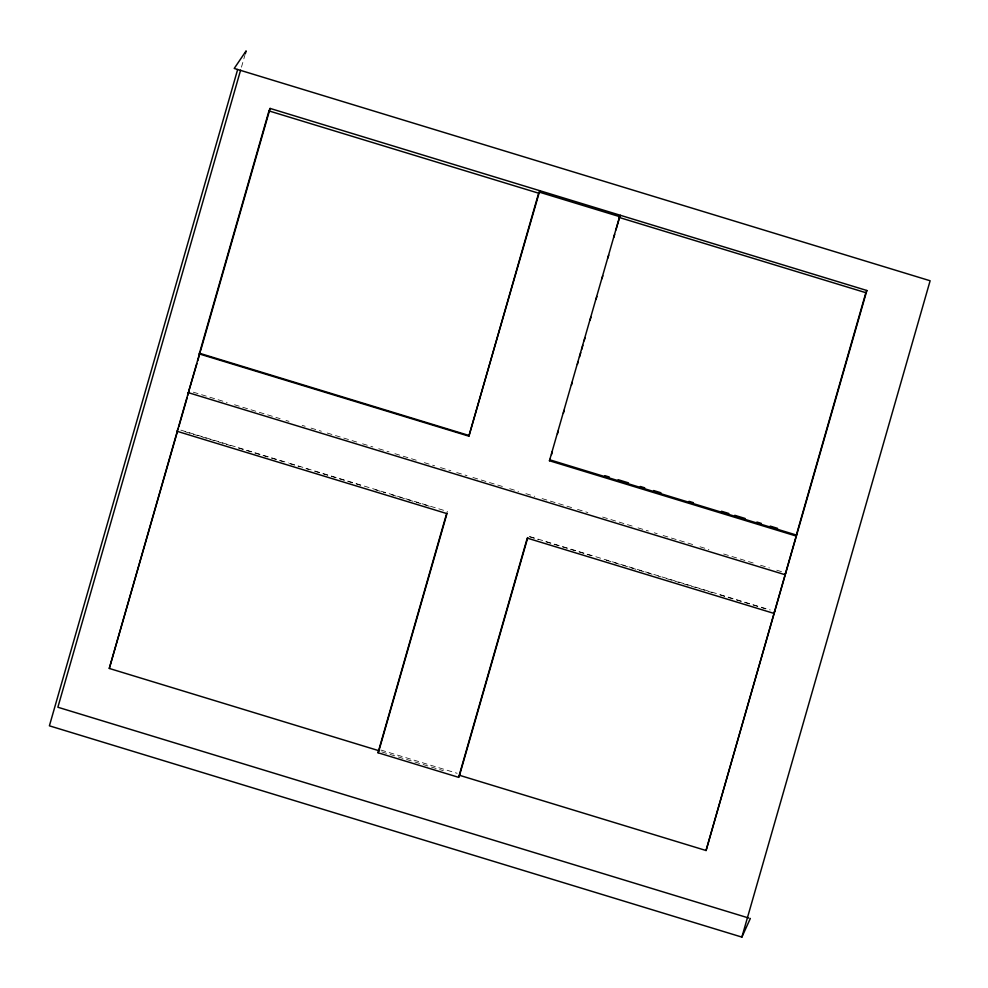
<?xml version="1.0" encoding="UTF-8"?>
<svg xmlns="http://www.w3.org/2000/svg" width="988" height="988" viewBox="0 0 988 988"><rect width="100%" height="100%" fill="white"/><g stroke="black" fill="none" stroke-linecap="round" stroke-linejoin="round"><path stroke-width="0.74" stroke-dasharray="4.94 3.71" d="M241.455 67.196L244.851 55.34M193.29 392.174L227.141 402.499M234.502 404.747L280.123 418.665M286.014 420.456L288.953 421.357M302.204 425.396L305.144 426.297M311.035 428.088L321.335 431.237M327.226 433.028L356.656 442.007M362.547 443.81L372.846 446.947M378.737 448.75L389.037 451.887M394.916 453.69L418.467 460.877M424.358 462.668L434.658 465.817M440.549 467.608L450.849 470.757M456.74 472.548L467.04 475.685M472.931 477.488L502.361 486.466M509.722 488.714L518.552 491.406M525.912 493.654L534.743 496.346M542.103 498.594L571.62 507.597M577.523 509.4L587.86 512.55M602.618 517.057L632.135 526.061M638.038 527.864L648.375 531.013M654.278 532.816L657.23 533.718M663.133 535.521L692.65 544.524M700.035 546.784L708.89 549.476M723.648 553.984L753.165 562.987M760.55 565.247L769.405 567.939M776.778 570.2L782.681 572.003M180.853 430.126L288.422 462.952M289.892 463.397L447.564 511.5M529.654 536.558L770.245 609.954M185.151 431.756L230.822 445.687M238.194 447.935L283.877 461.878M289.768 463.681L300.08 466.818M305.971 468.621L308.923 469.522M314.814 471.313L360.497 485.256M375.23 489.752L385.542 492.901M391.446 494.704L429.755 506.387M529.531 536.83L538.386 539.534M545.771 541.782L591.528 555.75M606.286 560.245L652.043 574.213M657.946 576.004L660.898 576.906M666.801 578.709L712.558 592.677M719.931 594.924L765.688 608.88M380.923 750.053L457.148 773.308M381.751 751.893L443.316 770.677"/><path stroke-width="1.48" d="M237.651 69.493L49.4 725.822L741.877 937.106L750.361 918.432M240.603 70.16L57.872 707.235L748.867 918.062M245.283 53.858L246.123 50.894L234.218 68.444L930.128 280.765L741.877 937.106M268.971 110.915L199.465 353.247L469.127 435.523L538.633 193.191L268.971 110.915L270.107 108.421L866.871 290.497L706.062 850.52L459.568 775.321M460.075 774.209L458.642 777.346L378.021 752.745L378.947 750.719L109.285 668.444L199.971 352.136L199.168 353.889L468.831 436.153L469.127 435.523M177.136 432.546L109.285 668.444M178.816 426.693L187.041 398.028M187.868 395.163L189.091 390.865M196.908 363.646L188.869 390.816M197.724 360.781L200.194 352.185M200.601 350.752L270.107 108.421M378.021 752.745L446.638 513.525L176.976 431.25L178.408 428.125M468.831 436.153L539.769 190.696M378.824 750.991L447.144 512.982M458.642 777.346L527.259 538.127L773.752 613.338L775.172 610.201M797.365 532.828L795.933 535.965L549.452 460.754L619.377 217.508L865.859 292.707L866.871 290.497M459.445 775.592L527.765 537.583M551.526 454.579L552.366 451.615M557.454 433.893L558.306 430.929M563.395 413.206L564.234 410.242M571.447 385.122L572.287 382.171M577.375 364.436L578.227 361.485M579.499 357.051L580.771 352.617M581.611 349.666L582.883 345.232M584.155 340.798L585.007 337.847M590.095 320.112L590.935 317.16M596.023 299.426L596.876 296.474M601.964 278.74L602.804 275.776M607.892 258.053L608.744 255.089M613.82 237.367L614.672 234.403M615.944 229.969L619.34 218.15M865.859 292.707L796.353 535.039L549.871 459.84M706.062 850.52L796.736 534.212M618.957 218.422L620.39 215.285M549.452 460.754L550.254 459.012M786.275 571.509L784.843 574.646L188.078 392.569M539.139 192.08L619.76 216.681M604.866 475.673L609.287 477.019M618.142 479.723L628.479 482.873M640.286 486.479L644.707 487.825M653.562 490.53L660.947 492.777M688.994 501.336L693.415 502.694M721.462 511.241L728.835 513.501M734.751 515.304L745.076 518.453M756.882 522.059L761.316 523.405M770.171 526.11L777.544 528.358"/></g></svg>
